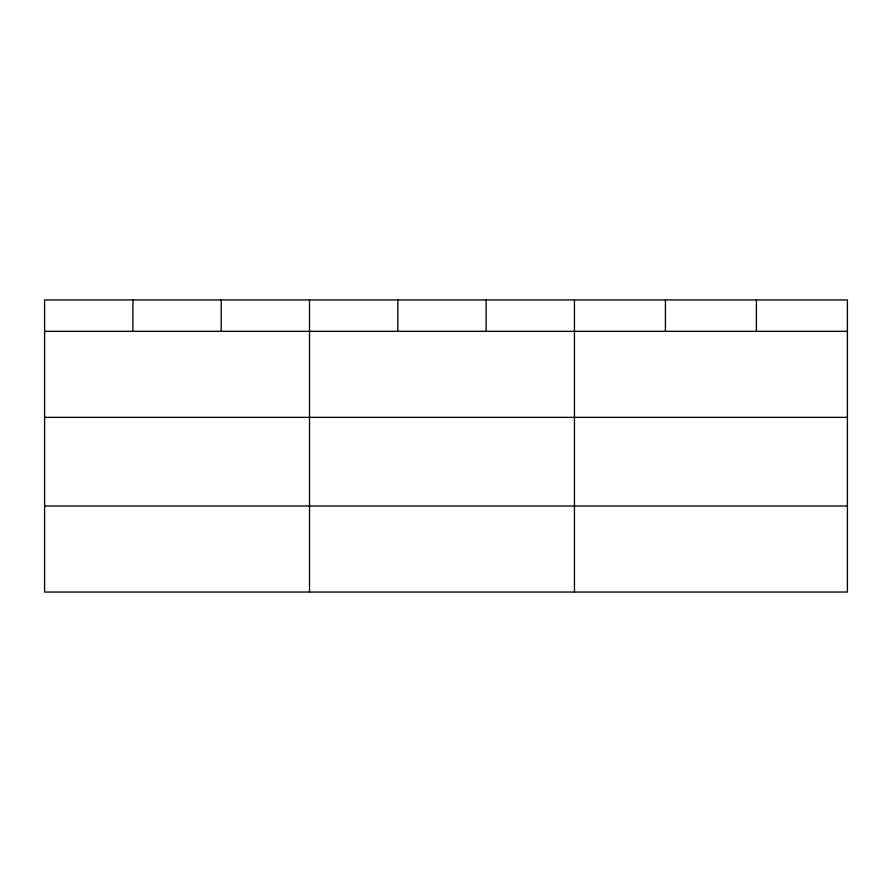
<?xml version="1.0" encoding="UTF-8"?>
<svg xmlns="http://www.w3.org/2000/svg" width="892" height="892" viewBox="0 0 892 892"><rect width="100%" height="100%" fill="white"/><g stroke="black" fill="none" stroke-linecap="round" stroke-linejoin="round"><path stroke-width="1.34" d="M847.4 417.367L847.4 299.957L44.6 299.957L44.6 592.043L847.4 592.043L847.4 417.367L44.6 417.367M44.6 331.333L847.4 331.333M44.6 506.009L847.4 506.009M756.416 299.957L756.416 331.333M665.432 299.957L665.432 331.333M574.448 299.957L574.448 592.043M486.14 299.957L486.14 331.333M397.832 299.957L397.832 331.333M309.524 299.957L309.524 592.043M221.216 299.957L221.216 331.333M132.908 299.957L132.908 331.333"/></g></svg>
